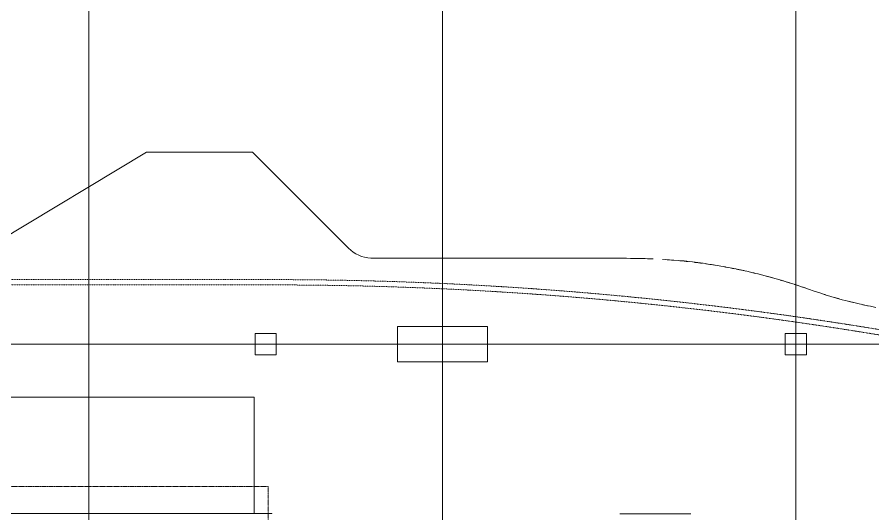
# Model space of a CAD drawing. Header units: millimetres. Extents: x -1578195 to 622687, y -255792 to 391308.
# Drawn here: x -1490784 to -1466575, y 81466 to 95514 of the extents above; entities that cross this region are included whole.
import ezdxf

# ---------------------------------------------------------------- set-up
doc = ezdxf.new("R2010")
doc.units = ezdxf.units.MM
for name, pattern in [('Grid Line', [21, 12, -3, 3, -3]), ('Hidden', [2.25, 1, -1.25]), ('Overhead', [1.8, 1.2, -0.6])]:
    doc.linetypes.add(name, pattern=pattern)
for name, color, linetype, lineweight in [('A-010-M_LINE', 90, 'Continuous', 5), ('A-230-M_FLOOR', 192, 'Continuous', 18), ('A-770-MH_FFE_SA', 91, 'Overhead', 5), ('S-280-M_COLUMN', 52, 'Continuous', 9), ('Z-030-M_GRID', 191, 'Continuous', 5)]:
    doc.layers.add(name, color=color, linetype=linetype, lineweight=lineweight)

# ---------------------------------------------------------------- blocks, each defined once
blk = doc.blocks.new('0291')
at = {"layer": 'A-010-M_LINE', "color": 1, "linetype": 'Hidden'}
for p, q in [((52074, 124831), (-125, 124831)), ((52074, 124681), (25, 124681))]:
    blk.add_line(p, q, dxfattribs=at)
at = {"layer": 'A-010-M_LINE', "color": 1}
for p, q in [((42150, 121506), (51525, 121506)), ((51525, 121506), (51525, 118218))]:
    blk.add_line(p, q, dxfattribs=at)
at = {"layer": 'A-010-M_LINE', "color": 1, "linetype": 'Hidden'}
for radius, start in [(104565, 79.86448), (104415, 79.93337)]:
    blk.add_arc((52074, 20266), radius, start, 90, dxfattribs=at)
at = {"layer": 'A-230-M_FLOOR', "color": 1}
for p, q in [((48483, 128431), (43720, 125573)), ((51483, 128431), (48483, 128431)), ((54190, 125724), (51483, 128431)), ((54827, 125433), (62058, 125433)), ((62058, 125433), (62174, 125431)), ((58126, 123506), (55576, 123506)), ((55576, 122506), (58126, 122506)), ((52025, 118218), (36739, 118218)), ((52025, 118206), (52025, 118218)), ((63882, 118206), (61868, 118206))]:
    blk.add_line(p, q, dxfattribs=at)
for centre, radius, start, end in [((54897, 126431), 1000, 225, 266.0113), ((71402, 136336), 12500, 257.4813, 258.4086)]:
    blk.add_arc(centre, radius, start, end, dxfattribs=at)
for points in [[(62174, 125431), (62388, 125431), (62601, 125426), (62815, 125417)], [(62582, 125425), (62446, 125429), (62310, 125431), (62174, 125431)], [(62815, 125417), (62783, 125418), (62750, 125420), (62718, 125420)], [(63075, 125404), (63487, 125379), (63900, 125349), (64308, 125288)], [(63397, 125381), (63315, 125388), (63234, 125392), (63152, 125396)], [(63803, 125342), (63726, 125350), (63648, 125357), (63570, 125363)], [(64210, 125292), (64134, 125302), (64057, 125311), (63980, 125319)], [(64619, 125230), (64542, 125243), (64464, 125254), (64387, 125264)], [(64862, 125188), (64838, 125192), (64814, 125197), (64790, 125201)], [(65127, 125137), (65039, 125155), (64950, 125170), (64861, 125184)], [(65240, 125114), (65216, 125119), (65193, 125124), (65169, 125129)], [(65425, 125074), (65363, 125088), (65302, 125101), (65240, 125114)], [(65840, 124976), (65760, 124996), (65681, 125015), (65601, 125033)], [(66256, 124865), (66173, 124888), (66090, 124910), (66006, 124930)], [(66393, 124825), (66667, 124745), (66939, 124657), (67207, 124561)], [(66683, 124737), (66592, 124766), (66501, 124792), (66410, 124817)], [(67207, 124561), (67076, 124608), (66944, 124653), (66811, 124696)], [(67697, 124398), (67656, 124411), (67615, 124424), (67574, 124438)], [(68092, 124282), (68043, 124296), (67993, 124310), (67944, 124325)], [(68477, 124183), (68424, 124196), (68371, 124210), (68317, 124225)]]:
    blk.add_open_spline(points, degree=3, dxfattribs=at)
for points, knots in [([(66393, 124825), (65846, 124985), (65151, 125147), (64447, 125258), (64305, 125279)], [0.1666667, 0.1666667, 0.1666667, 0.1666667, 0.5, 0.5833333, 0.5833333, 0.5833333, 0.5833333]), ([(67207, 124561), (67627, 124412), (68259, 124224), (68905, 124086), (69115, 124047)], [-1, -1, -1, -1, -0.875, -0.8148148, -0.8148148, -0.8148148, -0.8148148])]:
    blk.add_open_spline(points, degree=3, knots=knots, dxfattribs=at)
at = {"layer": 'A-770-MH_FFE_SA', "color": 1}
for p, q in [((51925, 118976), (41850, 118976)), ((51925, 117926), (51925, 118976))]:
    blk.add_line(p, q, dxfattribs=at)
at = {"layer": 'S-280-M_COLUMN', "color": 1, "lineweight": 13}
for p, q in [((58126, 123506), (55576, 123506)), ((55576, 123506), (55576, 122506)), ((58126, 122506), (58126, 123506)), ((51550, 123306), (51550, 122706)), ((52150, 123306), (51550, 123306)), ((52150, 122706), (52150, 123306)), ((66550, 123306), (66550, 122706)), ((67150, 123306), (66550, 123306)), ((67150, 122706), (67150, 123306)), ((51550, 122706), (52150, 122706)), ((55576, 122506), (58126, 122506)), ((66550, 122706), (67150, 122706))]:
    blk.add_line(p, q, dxfattribs=at)
at = {"layer": 'Z-030-M_GRID', "color": 1, "linetype": 'Grid Line'}
for p, q in [((46850, 148869), (46850, 92240)), ((56850, 148869), (56850, 92240)), ((66850, 148869), (66850, 92240)), ((133257, 123006), (-14409, 123006))]:
    blk.add_line(p, q, dxfattribs=at)

msp = doc.modelspace()

# ---------------------------------------------------------------- block references
msp.add_blockref('0291', (-1535603.6, -36740.4))

doc.saveas('drawing.dxf')
